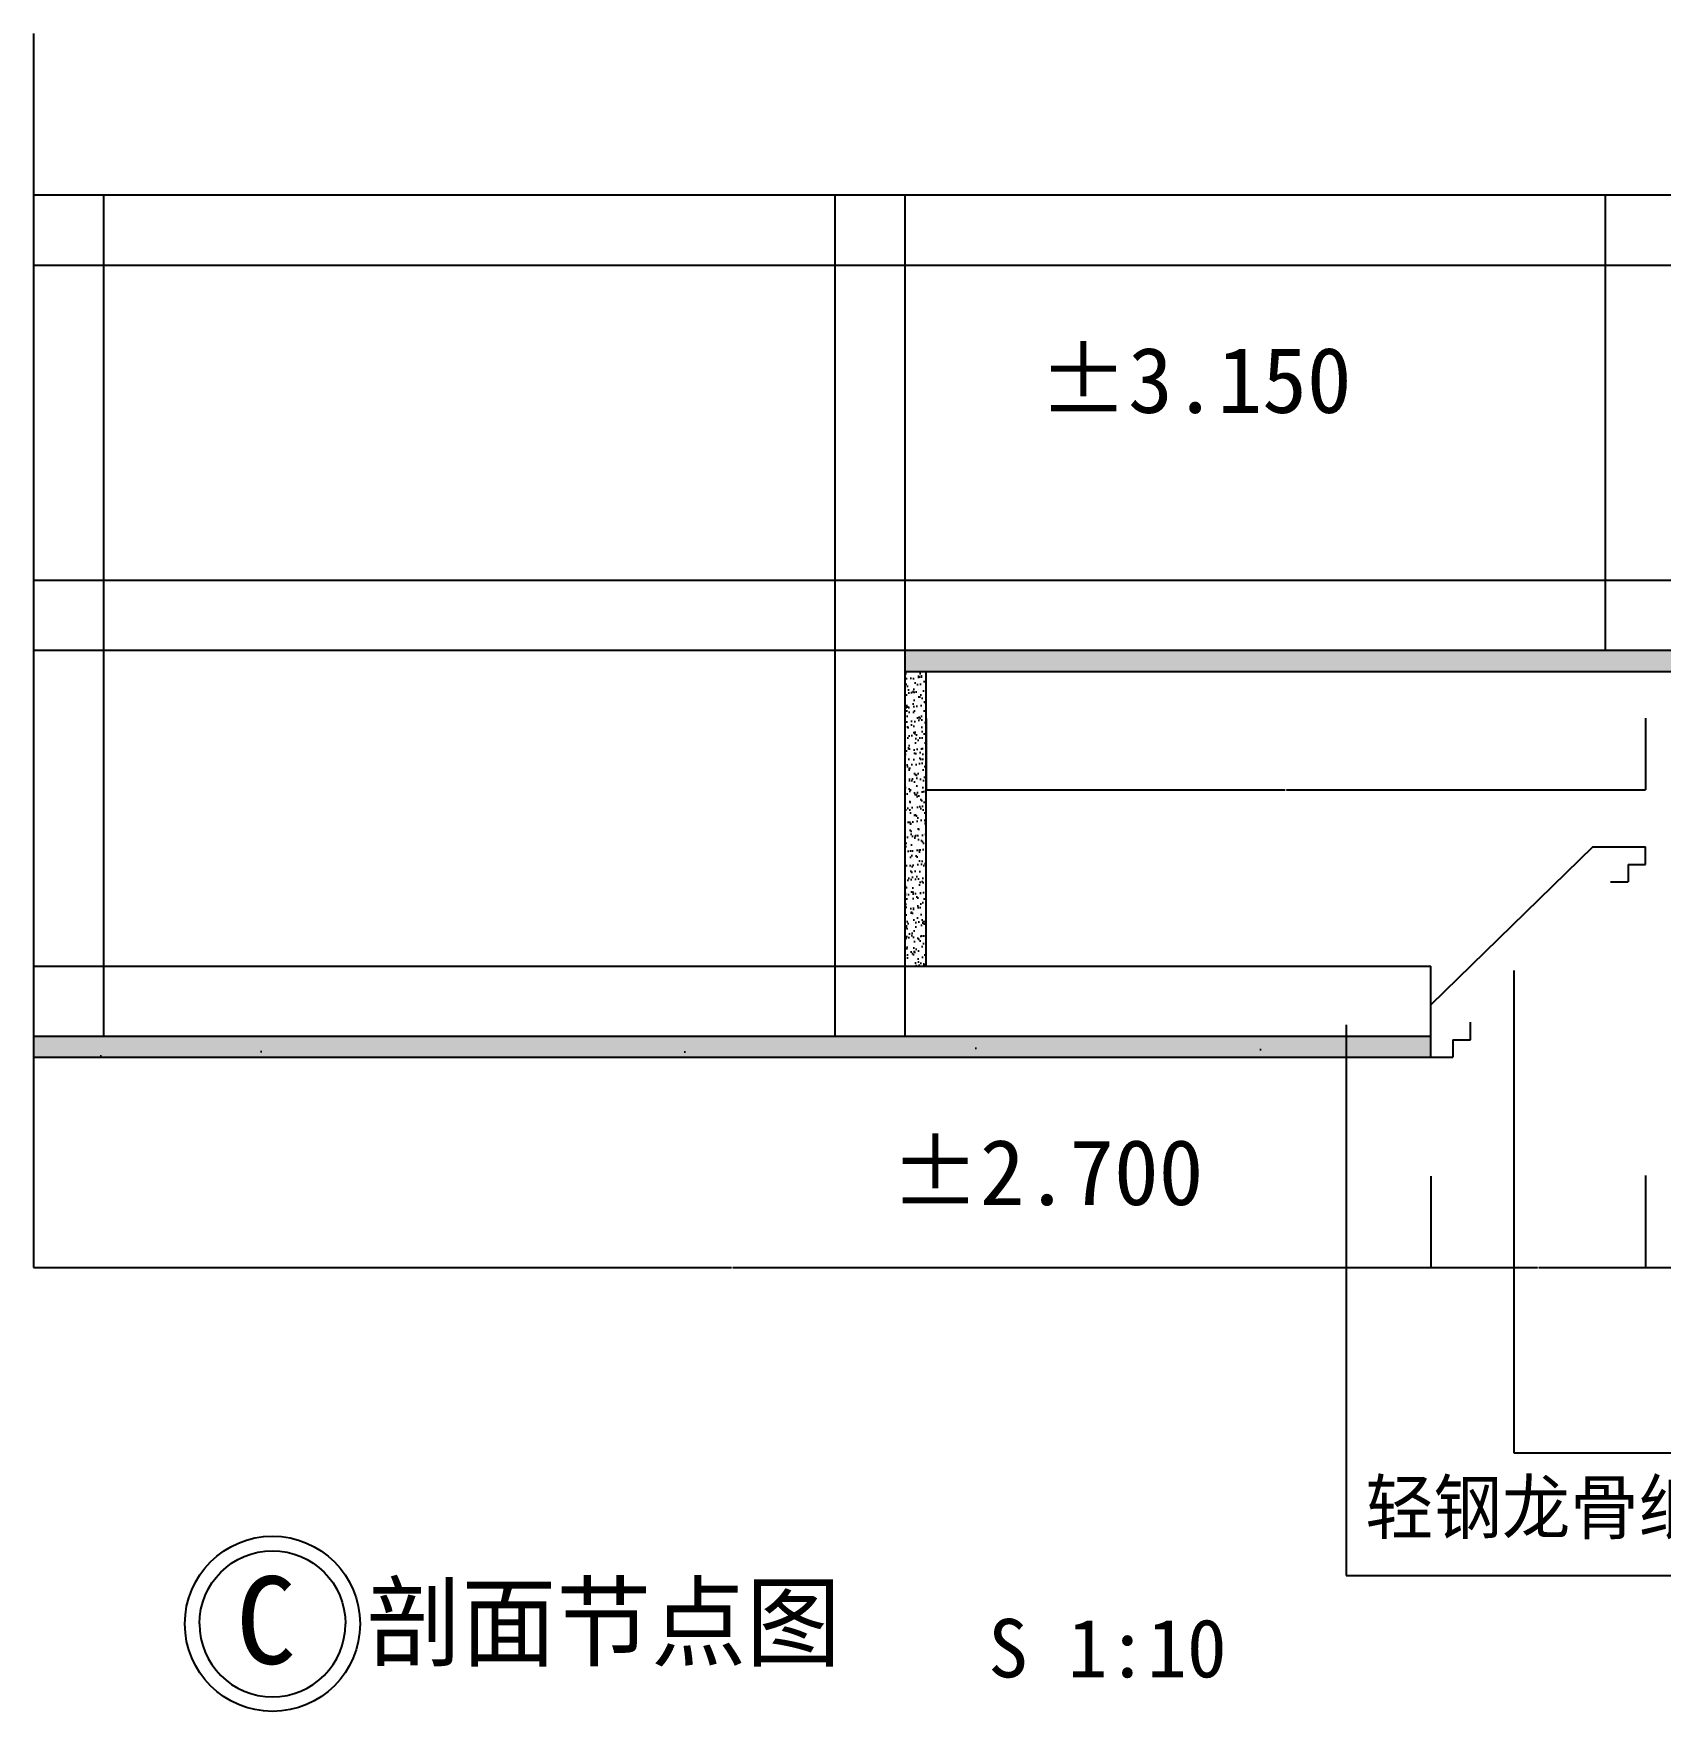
# Model space of a CAD drawing. Header units: metres. Extents: x -8864 to -2516, y 9891 to 13721.
# Drawn here: x -8864 to -5150, y 9891 to 13721 of the extents above; entities that cross this region are included whole.
import ezdxf

# ---------------------------------------------------------------- set-up
doc = ezdxf.new("R2010")
doc.units = ezdxf.units.M
for name, color, linetype in [('10', 8, 'Continuous'), ('12', 1, 'Continuous'), ('15', 2, 'Continuous'), ('20', 1, 'Continuous'), ('7', 7, 'Continuous'), ('8', 7, 'Continuous'), ('粗线', 7, 'Continuous')]:
    doc.layers.add(name, color=color, linetype=linetype)
doc.dimstyles.get("Standard").update_dxf_attribs({"dimtxt": 2.5, "dimasz": 2.5, "dimexe": 1.25, "dimexo": 0.625, "dimtad": 1, "dimcen": 2.5, "dimazin": 3, "dimtfac": 1, "dimtmove": 0, "dimatfit": 3})

# ---------------------------------------------------------------- blocks, each defined once
blk = doc.blocks.new('HY-4')
at = {"layer": '20'}
for points in [[(-5, 0, -1), (5, 0, -1)], [(-5, 0, 1), (5, 0, 1)]]:
    blk.add_lwpolyline(points, format="xyb", dxfattribs=at)
blk.add_circle((0, 0), 6, dxfattribs=at)
blk.add_circle((0, 0), 6, dxfattribs=at)
blk = doc.blocks.new('_CLOSEDFILLED')
at = {"color": 0, "linetype": 'BYBLOCK'}
blk.add_solid([(-1, 0), (0, 0), (-1, 0)], dxfattribs=at)
blk = doc.blocks.new('*D1')
for p, q in [((-8864.28, 11112.95), (-8864.28, 10904.01)), ((-5674.6, 11112.95), (-5674.6, 10904.01)), ((-8864.03, 10904.01), (-7270.94, 10904.01)), ((-7267.94, 10904.01), (-5674.85, 10904.01))]:
    blk.add_line(p, q)
at = {"layer": 'Defpoints'}
for p in [(-8864.28, 11112.95), (-5674.6, 11112.95), (-8864.28, 10904.01)]:
    blk.add_point(p, dxfattribs=at)
at = {"layer": '粗线', "xscale": 0.25, "yscale": 0.25, "rotation": 180}
blk.add_blockref('_CLOSEDFILLED', (-8864.28, 10904.01), dxfattribs=at)
at = {"layer": '粗线', "xscale": 0.25, "yscale": 0.25}
blk.add_blockref('_CLOSEDFILLED', (-5674.6, 10904.01), dxfattribs=at)
at = {"layer": '粗线', "insert": (-7269.44, 10904.01), "char_height": 1, "attachment_point": 5}
blk.add_mtext('800', dxfattribs=at)
blk = doc.blocks.new('*D2')
for p, q in [((-6826.6, 12157.01), (-6826.6, 11994.15)), ((-5184.28, 12158.13), (-5184.28, 11994.15)), ((-6826.35, 11994.15), (-6006.94, 11994.15)), ((-6003.94, 11994.15), (-5184.53, 11994.15))]:
    blk.add_line(p, q)
at = {"layer": 'Defpoints'}
for p in [(-6826.6, 12157.01), (-5184.28, 12158.13), (-6826.6, 11994.15)]:
    blk.add_point(p, dxfattribs=at)
at = {"layer": '12', "xscale": 0.25, "yscale": 0.25, "rotation": 180}
blk.add_blockref('_CLOSEDFILLED', (-6826.6, 11994.15), dxfattribs=at)
at = {"layer": '12', "xscale": 0.25, "yscale": 0.25}
blk.add_blockref('_CLOSEDFILLED', (-5184.28, 11994.15), dxfattribs=at)
at = {"layer": '12', "insert": (-6005.44, 11994.15), "char_height": 1, "attachment_point": 5}
blk.add_mtext('350', dxfattribs=at)
blk = doc.blocks.new('*D3')
for p, q in [((-3464.28, 11117.17), (-3464.28, 10904.01)), ((-5184.28, 11086.79), (-5184.28, 10904.01)), ((-5184.03, 10904.01), (-4325.78, 10904.01)), ((-4322.78, 10904.01), (-3464.53, 10904.01))]:
    blk.add_line(p, q)
at = {"layer": 'Defpoints'}
for p in [(-3464.28, 11117.17), (-5184.28, 11086.79), (-5184.28, 10904.01)]:
    blk.add_point(p, dxfattribs=at)
at = {"layer": '12', "xscale": 0.25, "yscale": 0.25, "rotation": 180}
blk.add_blockref('_CLOSEDFILLED', (-5184.28, 10904.01), dxfattribs=at)
at = {"layer": '12', "xscale": 0.25, "yscale": 0.25}
blk.add_blockref('_CLOSEDFILLED', (-3464.28, 10904.01), dxfattribs=at)
at = {"layer": '12', "insert": (-4324.28, 10904.01), "char_height": 1, "attachment_point": 5}
blk.add_mtext('400', dxfattribs=at)
blk = doc.blocks.new('*D4')
for p, q in [((-5184.28, 11114.01), (-5184.28, 10904.01)), ((-5674.6, 11095.97), (-5674.6, 10904.01)), ((-5674.35, 10904.01), (-5430.94, 10904.01)), ((-5427.94, 10904.01), (-5184.53, 10904.01))]:
    blk.add_line(p, q)
at = {"layer": 'Defpoints'}
for p in [(-5184.28, 11114.01), (-5674.6, 11095.97), (-5674.6, 10904.01)]:
    blk.add_point(p, dxfattribs=at)
at = {"layer": '粗线', "xscale": 0.25, "yscale": 0.25, "rotation": 180}
blk.add_blockref('_CLOSEDFILLED', (-5674.6, 10904.01), dxfattribs=at)
at = {"layer": '粗线', "xscale": 0.25, "yscale": 0.25}
blk.add_blockref('_CLOSEDFILLED', (-5184.28, 10904.01), dxfattribs=at)
at = {"layer": '粗线', "insert": (-5429.44, 10904.01), "char_height": 1, "attachment_point": 5}
blk.add_mtext('120', dxfattribs=at)

msp = doc.modelspace()

# ---------------------------------------------------------------- hatches: boundary and pattern name
at = {"layer": '10'}
h = msp.add_hatch(dxfattribs=at)
h.set_pattern_fill('AR-SAND', scale=0.5)
h.paths.add_polyline_path([(-6874.6, 12312.18), (-6874.6, 12264.18), (-3954.6, 12264.18), (-3944.28, 12264.18), (-3944.28, 12312.18)])
h = msp.add_hatch(dxfattribs=at)
h.set_pattern_fill('AR-SAND', scale=0.5)
h.paths.add_polyline_path([(-6874.6, 11592.18), (-6826.6, 11592.18), (-6826.6, 12264.18), (-6874.6, 12264.18)])
h = msp.add_hatch(dxfattribs=at)
h.set_pattern_fill('AR-SAND', scale=0.5)
h.paths.add_polyline_path([(-8864.28, 11432.18), (-8864.28, 11384.18), (-5674.6, 11384.18), (-5674.6, 11432.18)])
at = {"layer": '粗线'}
h = msp.add_hatch(dxfattribs=at)
h.set_pattern_fill('AR-SAND', scale=10)
h.paths.add_polyline_path([(-8864.28, 11432.18), (-8864.28, 11384.18), (-5674.6, 11384.18), (-5674.6, 11432.18)])

# ---------------------------------------------------------------- linework, layer by layer
at = {"layer": '12'}
for p, q in [((-8864.28, 13352.18), (-2515.51, 13352.18)), ((-8704.28, 13352.18), (-8704.28, 11432.18)), ((-7034.6, 11432.18), (-7034.6, 13352.18)), ((-6874.6, 11432.18), (-6874.6, 13352.18)), ((-5276.28, 13352.18), (-5276.28, 12312.18)), ((-8864.28, 13192.18), (-2515.51, 13192.18)), ((-3944.28, 12472.18), (-8864.28, 12472.18)), ((-3944.28, 12312.18), (-8864.28, 12312.18)), ((-3954.6, 12264.18), (-6874.6, 12264.18)), ((-6826.6, 11592.18), (-6826.6, 12264.18)), ((-5304.28, 11864.18), (-5674.6, 11504.18)), ((-5304.28, 11864.18), (-5184.28, 11864.18)), ((-5184.28, 11824.18), (-5184.28, 11864.18)), ((-5224.28, 11824.18), (-5224.28, 11784.18)), ((-5224.28, 11824.18), (-5184.28, 11824.18)), ((-5264.28, 11784.18), (-5224.28, 11784.18)), ((-8864.28, 11592.18), (-5674.6, 11592.18)), ((-5674.6, 11384.18), (-5674.6, 11592.18)), ((-5584.28, 11424.18), (-5584.28, 11464.18)), ((-8864.28, 11432.18), (-5674.6, 11432.18)), ((-5624.28, 11424.18), (-5584.28, 11424.18)), ((-5624.28, 11424.18), (-5624.28, 11384.18)), ((-8864.28, 11384.18), (-5664.28, 11384.18)), ((-5674.6, 11384.18), (-5624.28, 11384.18))]:
    msp.add_line(p, q, dxfattribs=at)
at = {"layer": '15'}
msp.add_line((-8864.28, 13720.59), (-8864.28, 11000.37), dxfattribs=at)

# ---------------------------------------------------------------- block references
at = {"layer": '8', "xscale": 33.33, "yscale": 33.33, "zscale": 33.33}
msp.add_blockref('HY-4', (-8318.83, 10091.07), dxfattribs=at)

# ---------------------------------------------------------------- texts
for s, height, p in [('C', 200, (-8401.94, 9999.62)), ('剖面节点图', 166.67, (-8104.29, 10011.54)), ('S 1:10', 133.33, (-6684.73, 9968.9))]:
    msp.add_text(s, height=height).set_placement(p)
at = {"layer": '12'}
msp.add_text('%%P3.150', height=150, dxfattribs=at).set_placement((-6569.63, 12854.77))
at = {"layer": '7'}
msp.add_text('%%P2.700', height=150, dxfattribs=at).set_placement((-6907.92, 11046.77))
at = {"layer": '7', "insert": (-5824.23, 10417.31), "char_height": 120, "attachment_point": 1}
msp.add_mtext('轻钢龙骨纸面石膏板饰乳胶漆', dxfattribs=at)

# ---------------------------------------------------------------- dimensions: what is measured, and where the dimension line sits
at = {"layer": '12'}
for base, p1, p2, text, picture, middle in [((-6826.6, 11994.15), (-6826.6, 12157.01), (-5184.28, 12158.13), '350', '*D2', (-6005.44, 11994.15)), ((-5184.28, 10904.01), (-5184.28, 11086.79), (-3464.28, 11117.17), '400', '*D3', (-4324.28, 10904.01))]:
    dim = msp.add_linear_dim(base=base, p1=p1, p2=p2, text=text, dimstyle='Standard', dxfattribs=at)
    dim.commit()
    dim.dimension.update_dxf_attribs({"geometry": picture, "text_midpoint": middle})
at = {"layer": '粗线'}
for base, p1, p2, text, picture, middle in [((-8864.28, 10904.01), (-8864.28, 11112.95), (-5674.6, 11112.95), '800', '*D1', (-7269.44, 10904.01)), ((-5674.6, 10904.01), (-5674.6, 11095.97), (-5184.28, 11114.01), '120', '*D4', (-5429.44, 10904.01))]:
    dim = msp.add_linear_dim(base=base, p1=p1, p2=p2, text=text, dimstyle='Standard', dxfattribs=at)
    dim.commit()
    dim.dimension.update_dxf_attribs({"geometry": picture, "text_midpoint": middle})

# ---------------------------------------------------------------- leaders
for points in [[(-5484.63, 11582.19), (-5484.63, 10481.07), (-3591.65, 10481.07)], [(-5868.08, 11458.51), (-5868.08, 10201.65), (-3598.71, 10201.65)]]:
    msp.add_leader(points, dimstyle='Standard', dxfattribs=at)

doc.saveas('drawing.dxf')
